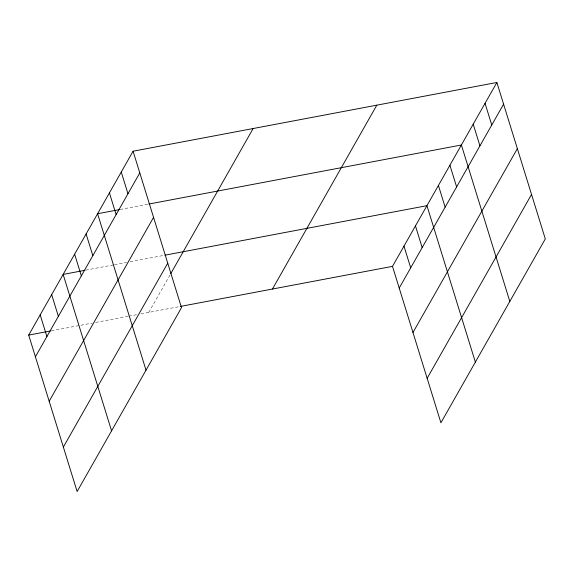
<?xml version="1.0" encoding="UTF-8"?>
<svg xmlns="http://www.w3.org/2000/svg" width="574" height="574" viewBox="0 0 574 574"><rect width="100%" height="100%" fill="white"/><g stroke="black" fill="none" stroke-linecap="round" stroke-linejoin="round"><path stroke-width="0.43" stroke-dasharray="2.87 2.15" d="M148.752 312.414L169.947 275.068M120.21 209.46L148.049 204.201M85.763 270.139L113.602 264.879M114.47 264.714L126.653 262.418M130.133 261.758L163.188 255.509M51.316 330.818L92.206 323.097M95.686 322.437L127.873 316.36M128.741 316.195L137.444 314.552M140.924 313.892L179.454 306.609"/><path stroke-width="0.86" d="M133.082 151.213L181.506 307.642L77.124 491.523L28.7 335.094L133.082 151.213L496.876 82.477L545.3 238.906L440.918 422.787L392.494 266.358L496.876 82.477M35.416 356.784L139.798 172.903M49.177 401.248L153.559 217.367M63.355 447.06L167.744 263.179M170.837 273.511L253.134 128.533M272.442 289.045L376.824 105.164M399.21 288.048L503.592 104.167M412.971 332.511L517.353 148.63M427.149 378.323L531.538 194.442M119.342 209.625L97.594 213.736L146.018 370.158M148.917 204.035L461.388 145L509.812 301.422M84.895 270.304L63.147 274.415L111.571 430.837M164.932 255.186L426.941 205.679L475.365 362.108M28.7 335.094L50.447 330.983M180.329 306.444L392.494 266.358M485.044 103.32L491.76 125.01M473.22 124.156L479.929 145.846M449.908 165.226L456.617 186.916M438.421 185.452L445.137 207.142M415.461 225.905L422.17 247.595M403.974 246.131L410.69 267.821M121.258 172.057L127.966 193.739M109.426 192.893L116.135 214.583M86.114 233.962L92.823 255.645M74.627 254.189L81.343 275.879M51.667 294.641L58.376 316.331M40.18 314.868L46.896 336.558"/></g></svg>
